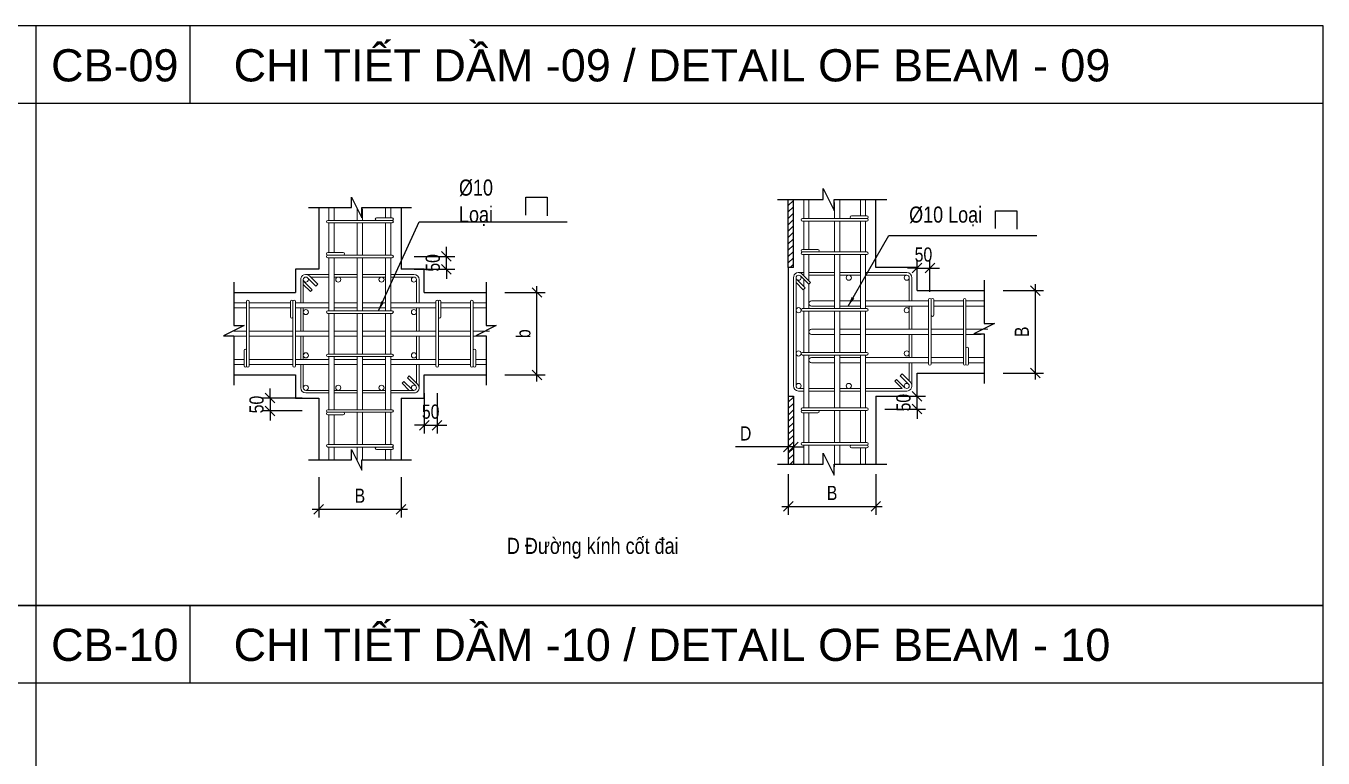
# Model space of a CAD drawing. Header units: millimetres. Extents: x -205508 to -110432, y 549193 to 571297.
# Drawn here: x -152430 to -147392, y 567713 to 570555 of the extents above; entities that cross this region are included whole.
import ezdxf

# ---------------------------------------------------------------- set-up
doc = ezdxf.new("R2010")
doc.units = ezdxf.units.MM
doc.header["$LTSCALE"] = 25
doc.header["$MEASUREMENT"] = 0
doc.header["$PDSIZE"] = 50
doc.linetypes.add('CENTER2', pattern=[28.575, 19.05, -3.175, 3.175, -3.175])
for name, color, linetype in [('AC', 200, 'Continuous'), ('NETTHAY', 2, 'Continuous'), ('textMAX', 4, 'Continuous'), ('TEXTMIN', 7, 'Continuous'), ('TRUC', 8, 'CENTER2')]:
    doc.layers.add(name, color=color, linetype=linetype)
for name, color, linetype, lineweight in [('DCE_MCZiCZac', 250, 'Continuous', 13), ('KICHTHUOC', 20, 'Continuous', 9), ('NTHUONG', 150, 'Continuous', 15)]:
    doc.layers.add(name, color=color, linetype=linetype, lineweight=lineweight)
doc.styles.add('EL-Text', font='arial.ttf')
doc.styles.add('Simplex- GCC', font='arial.ttf', dxfattribs={"width": 0.8})
doc.styles.add('vnh100', font='', dxfattribs={"width": 0.8})
doc.styles.get('vnh100').set_extended_font_data('VNI-Helve')
doc.dimstyles.new('ISO-25', dxfattribs={"dimscale": 25, "dimtxt": 2.2, "dimasz": 1.5, "dimexe": 1.3, "dimexo": 1, "dimgap": 1, "dimtad": 1, "dimdec": 0, "dimtxsty": 'Simplex- GCC', "dimblk": 'OBLIQUE', "dimcen": 2.5, "dimdle": 1, "dimclrd": 8, "dimclre": 8, "dimclrt": 7, "dimadec": 0, "dimazin": 0, "dimtfac": 1, "dimtdec": 0, "dimtix": 1, "dimtmove": 0, "dimatfit": 3, "dimfxl": 5, "dimfxlon": 1, "dimarcsym": 0})

# ---------------------------------------------------------------- blocks, each defined once
blk = doc.blocks.new('*X175')
at = {"color": 0}
for p, q in [((8158, 46890), (8258, 46990)), ((8158, 46767), (8258, 46867)), ((8158, 46643), (8258, 46743)), ((8158, 46519), (8258, 46619)), ((8158, 46395), (8258, 46495)), ((8158, 46272), (8258, 46372)), ((8158, 46148), (8258, 46248)), ((8158, 46024), (8258, 46124)), ((8158, 45900), (8258, 46000)), ((8158, 45777), (8258, 45877)), ((8196, 45690), (8258, 45753))]:
    blk.add_line(p, q, dxfattribs=at)
blk = doc.blocks.new('_Oblique')
at = {"color": 4, "linetype": 'ByBlock', "lineweight": -2}
blk.add_line((-0.5, -0.5), (0.5, 0.5), dxfattribs=at)
blk = doc.blocks.new('*D380')
at = {"layer": 'DCE_MCZiCZac', "color": 8, "lineweight": -2, "ltscale": 20, "transparency": 16777216}
for p, q in [((-151292.8, 568803.7), (-151292.8, 568646.2)), ((-150972.8, 568803.7), (-150972.8, 568646.2)), ((-151317.8, 568678.7), (-150947.8, 568678.7))]:
    blk.add_line(p, q, dxfattribs=at)
at = {"layer": 'Defpoints', "color": 0, "ltscale": 20, "transparency": 16777216}
for p in [(-151292.8, 568870.3), (-150972.8, 568870.3), (-150972.8, 568678.7)]:
    blk.add_point(p, dxfattribs=at)
at = {"layer": 'DCE_MCZiCZac', "color": 8, "lineweight": -2, "ltscale": 20, "transparency": 16777216, "xscale": 37.5, "yscale": 37.5, "zscale": 37.5, "rotation": 180}
blk.add_blockref('_Oblique', (-151292.8, 568678.7), dxfattribs=at)
at = {"layer": 'DCE_MCZiCZac', "color": 8, "lineweight": -2, "ltscale": 20, "transparency": 16777216, "xscale": 37.5, "yscale": 37.5, "zscale": 37.5}
blk.add_blockref('_Oblique', (-150972.8, 568678.7), dxfattribs=at)
at = {"layer": 'DCE_MCZiCZac', "color": 7, "ltscale": 20, "transparency": 16777216, "insert": (-151132.8, 568731.2), "char_height": 55, "attachment_point": 5, "style": 'Simplex- GCC'}
blk.add_mtext('B', dxfattribs=at)
blk = doc.blocks.new('*D381')
at = {"layer": 'DCE_MCZiCZac', "color": 8, "lineweight": -2, "ltscale": 20, "transparency": 16777216}
for p, q in [((-150570, 569520.3), (-150412.5, 569520.3)), ((-150445, 569175.3), (-150445, 569545.3)), ((-150570, 569200.3), (-150412.5, 569200.3))]:
    blk.add_line(p, q, dxfattribs=at)
at = {"layer": 'Defpoints', "color": 0, "ltscale": 20, "transparency": 16777216}
for p in [(-150642.8, 569520.3), (-150445, 569520.3), (-150708.6, 569200.3)]:
    blk.add_point(p, dxfattribs=at)
at = {"layer": 'DCE_MCZiCZac', "color": 8, "lineweight": -2, "ltscale": 20, "transparency": 16777216, "xscale": 37.5, "yscale": 37.5, "zscale": 37.5}
for p, rotation in [((-150445, 569520.3), 90), ((-150445, 569200.3), 270)]:
    blk.add_blockref('_Oblique', p, dxfattribs=dict(at, rotation=rotation))
at = {"layer": 'DCE_MCZiCZac', "color": 7, "ltscale": 20, "transparency": 16777216, "insert": (-150497.5, 569360.3), "char_height": 55, "attachment_point": 5, "rotation": 90, "style": 'Simplex- GCC'}
blk.add_mtext('b', dxfattribs=at)
blk = doc.blocks.new('*D382')
at = {"layer": 'DCE_MCZiCZac', "color": 8, "lineweight": -2, "ltscale": 20, "transparency": 16777216}
for p, q in [((-148509.3, 569552.6), (-148509.3, 569182.6)), ((-148634.3, 569527.6), (-148476.8, 569527.6)), ((-148634.3, 569207.6), (-148476.8, 569207.6))]:
    blk.add_line(p, q, dxfattribs=at)
at = {"layer": 'Defpoints', "color": 0, "ltscale": 20, "transparency": 16777216}
for p in [(-148708, 569527.6), (-148708, 569207.6), (-148509.3, 569207.6)]:
    blk.add_point(p, dxfattribs=at)
at = {"layer": 'DCE_MCZiCZac', "color": 8, "lineweight": -2, "ltscale": 20, "transparency": 16777216, "xscale": 37.5, "yscale": 37.5, "zscale": 37.5}
for p, rotation in [((-148509.3, 569527.6), 90), ((-148509.3, 569207.6), 270)]:
    blk.add_blockref('_Oblique', p, dxfattribs=dict(at, rotation=rotation))
at = {"layer": 'DCE_MCZiCZac', "color": 7, "ltscale": 20, "transparency": 16777216, "insert": (-148561.8, 569367.6), "char_height": 55, "attachment_point": 5, "rotation": 90, "style": 'Simplex- GCC'}
blk.add_mtext('B', dxfattribs=at)
blk = doc.blocks.new('*D383')
at = {"layer": 'DCE_MCZiCZac', "color": 8, "lineweight": -2, "ltscale": 20, "transparency": 16777216}
for p, q in [((-149468.7, 568814.6), (-149468.7, 568657.1)), ((-149128.7, 568814.6), (-149128.7, 568657.1)), ((-149493.7, 568689.6), (-149103.7, 568689.6))]:
    blk.add_line(p, q, dxfattribs=at)
at = {"layer": 'Defpoints', "color": 0, "ltscale": 20, "transparency": 16777216}
for p in [(-149468.7, 568871.2), (-149128.7, 568866.5), (-149128.7, 568689.6)]:
    blk.add_point(p, dxfattribs=at)
at = {"layer": 'DCE_MCZiCZac', "color": 8, "lineweight": -2, "ltscale": 20, "transparency": 16777216, "xscale": 37.5, "yscale": 37.5, "zscale": 37.5, "rotation": 180}
blk.add_blockref('_Oblique', (-149468.7, 568689.6), dxfattribs=at)
at = {"layer": 'DCE_MCZiCZac', "color": 8, "lineweight": -2, "ltscale": 20, "transparency": 16777216, "xscale": 37.5, "yscale": 37.5, "zscale": 37.5}
blk.add_blockref('_Oblique', (-149128.7, 568689.6), dxfattribs=at)
at = {"layer": 'DCE_MCZiCZac', "color": 7, "ltscale": 20, "transparency": 16777216, "insert": (-149298.7, 568742.1), "char_height": 55, "attachment_point": 5, "style": 'Simplex- GCC'}
blk.add_mtext('B', dxfattribs=at)
blk = doc.blocks.new('*D384')
at = {"layer": 'DCE_MCZiCZac', "color": 8, "lineweight": -2, "ltscale": 20, "transparency": 16777216}
for p, q in [((-149468.7, 568920.6), (-149674.1, 568920.6)), ((-149468.7, 568932.5), (-149468.7, 568888.1)), ((-149448.7, 568920.6), (-149468.7, 568920.6)), ((-149448.7, 568932.5), (-149448.7, 568888.1)), ((-149448.7, 568920.6), (-149411.2, 568920.6))]:
    blk.add_line(p, q, dxfattribs=at)
at = {"layer": 'Defpoints', "color": 0, "ltscale": 20, "transparency": 16777216}
for p in [(-149468.7, 568957.5), (-149448.7, 568957.5), (-149448.7, 568920.6)]:
    blk.add_point(p, dxfattribs=at)
at = {"layer": 'DCE_MCZiCZac', "color": 8, "lineweight": -2, "ltscale": 20, "transparency": 16777216, "xscale": 37.5, "yscale": 37.5, "zscale": 37.5}
blk.add_blockref('_Oblique', (-149468.7, 568920.6), dxfattribs=at)
at = {"layer": 'DCE_MCZiCZac', "color": 8, "lineweight": -2, "ltscale": 20, "transparency": 16777216, "xscale": 37.5, "yscale": 37.5, "zscale": 37.5, "rotation": 180}
blk.add_blockref('_Oblique', (-149448.7, 568920.6), dxfattribs=at)
at = {"layer": 'DCE_MCZiCZac', "color": 7, "ltscale": 20, "transparency": 16777216, "insert": (-149634.4, 568973.1), "char_height": 55, "attachment_point": 5, "style": 'Simplex- GCC'}
blk.add_mtext('D', dxfattribs=at)
blk = doc.blocks.new('*D385')
at = {"layer": 'DCE_MCZiCZac', "color": 8, "lineweight": -2, "ltscale": 20, "transparency": 16777216}
for p, q in [((-148968.7, 569552.6), (-148968.7, 569647.4)), ((-148918.7, 569522.6), (-148918.7, 569647.4)), ((-148968.7, 569614.9), (-149006.2, 569614.9)), ((-148968.7, 569614.9), (-148918.7, 569614.9)), ((-148918.7, 569614.9), (-148881.2, 569614.9))]:
    blk.add_line(p, q, dxfattribs=at)
at = {"layer": 'Defpoints', "color": 0, "ltscale": 20, "transparency": 16777216}
for p in [(-148918.7, 569614.9), (-148968.7, 569527.6), (-148918.7, 569497.6)]:
    blk.add_point(p, dxfattribs=at)
at = {"layer": 'DCE_MCZiCZac', "color": 8, "lineweight": -2, "ltscale": 20, "transparency": 16777216, "xscale": 37.5, "yscale": 37.5, "zscale": 37.5}
blk.add_blockref('_Oblique', (-148968.7, 569614.9), dxfattribs=at)
at = {"layer": 'DCE_MCZiCZac', "color": 8, "lineweight": -2, "ltscale": 20, "transparency": 16777216, "xscale": 37.5, "yscale": 37.5, "zscale": 37.5, "rotation": 180}
blk.add_blockref('_Oblique', (-148918.7, 569614.9), dxfattribs=at)
at = {"layer": 'DCE_MCZiCZac', "color": 7, "ltscale": 20, "transparency": 16777216, "insert": (-148943.7, 569667.4), "char_height": 55, "attachment_point": 5, "style": 'Simplex- GCC'}
blk.add_mtext('50', dxfattribs=at)
blk = doc.blocks.new('*D386')
at = {"layer": 'DCE_MCZiCZac', "color": 8, "lineweight": -2, "ltscale": 20, "transparency": 16777216}
for p, q in [((-148968.7, 569117.6), (-148968.7, 569155.1)), ((-149093.7, 569117.6), (-148936.2, 569117.6)), ((-148968.7, 569067.6), (-148968.7, 569117.6)), ((-149093.7, 569067.6), (-148936.2, 569067.6)), ((-148968.7, 569067.6), (-148968.7, 569030.1))]:
    blk.add_line(p, q, dxfattribs=at)
at = {"layer": 'Defpoints', "color": 0, "ltscale": 20, "transparency": 16777216}
for p in [(-149128.7, 569117.6), (-148968.7, 569117.6), (-149158.7, 569067.6)]:
    blk.add_point(p, dxfattribs=at)
at = {"layer": 'DCE_MCZiCZac', "color": 8, "lineweight": -2, "ltscale": 20, "transparency": 16777216, "xscale": 37.5, "yscale": 37.5, "zscale": 37.5}
for p, rotation in [((-148968.7, 569117.6), 270), ((-148968.7, 569067.6), 90)]:
    blk.add_blockref('_Oblique', p, dxfattribs=dict(at, rotation=rotation))
at = {"layer": 'DCE_MCZiCZac', "color": 7, "ltscale": 20, "transparency": 16777216, "insert": (-149021.2, 569092.6), "char_height": 55, "attachment_point": 5, "rotation": 90, "style": 'Simplex- GCC'}
blk.add_mtext('50', dxfattribs=at)
blk = doc.blocks.new('*D387')
at = {"layer": 'DCE_MCZiCZac', "color": 8, "lineweight": -2, "ltscale": 20, "transparency": 16777216}
for p, q in [((-150796.9, 569660.3), (-150796.9, 569697.8)), ((-150921.9, 569660.3), (-150764.4, 569660.3)), ((-150796.9, 569610.3), (-150796.9, 569660.3)), ((-150921.9, 569610.3), (-150764.4, 569610.3)), ((-150796.9, 569610.3), (-150796.9, 569572.8))]:
    blk.add_line(p, q, dxfattribs=at)
at = {"layer": 'Defpoints', "color": 0, "ltscale": 20, "transparency": 16777216}
for p in [(-151002.8, 569660.3), (-150796.9, 569660.3), (-150972.8, 569610.3)]:
    blk.add_point(p, dxfattribs=at)
at = {"layer": 'DCE_MCZiCZac', "color": 8, "lineweight": -2, "ltscale": 20, "transparency": 16777216, "xscale": 37.5, "yscale": 37.5, "zscale": 37.5}
for p, rotation in [((-150796.9, 569660.3), 270), ((-150796.9, 569610.3), 90)]:
    blk.add_blockref('_Oblique', p, dxfattribs=dict(at, rotation=rotation))
at = {"layer": 'DCE_MCZiCZac', "color": 7, "ltscale": 20, "transparency": 16777216, "insert": (-150849.4, 569635.3), "char_height": 55, "attachment_point": 5, "rotation": 90, "style": 'Simplex- GCC'}
blk.add_mtext('50', dxfattribs=at)
blk = doc.blocks.new('*D388')
at = {"layer": 'DCE_MCZiCZac', "color": 8, "lineweight": -2, "ltscale": 20, "transparency": 16777216}
for p, q in [((-150882.8, 569129.9), (-150882.8, 568972.4)), ((-150832.8, 569129.9), (-150832.8, 568972.4)), ((-150882.8, 569004.9), (-150920.3, 569004.9)), ((-150882.8, 569004.9), (-150832.8, 569004.9)), ((-150832.8, 569004.9), (-150795.3, 569004.9))]:
    blk.add_line(p, q, dxfattribs=at)
at = {"layer": 'Defpoints', "color": 0, "ltscale": 20, "transparency": 16777216}
for p in [(-150882.8, 569200.3), (-150832.8, 569230.3), (-150832.8, 569004.9)]:
    blk.add_point(p, dxfattribs=at)
at = {"layer": 'DCE_MCZiCZac', "color": 8, "lineweight": -2, "ltscale": 20, "transparency": 16777216, "xscale": 37.5, "yscale": 37.5, "zscale": 37.5}
blk.add_blockref('_Oblique', (-150882.8, 569004.9), dxfattribs=at)
at = {"layer": 'DCE_MCZiCZac', "color": 8, "lineweight": -2, "ltscale": 20, "transparency": 16777216, "xscale": 37.5, "yscale": 37.5, "zscale": 37.5, "rotation": 180}
blk.add_blockref('_Oblique', (-150832.8, 569004.9), dxfattribs=at)
at = {"layer": 'DCE_MCZiCZac', "color": 7, "ltscale": 20, "transparency": 16777216, "insert": (-150857.8, 569057.4), "char_height": 55, "attachment_point": 5, "style": 'Simplex- GCC'}
blk.add_mtext('50', dxfattribs=at)
blk = doc.blocks.new('*D389')
at = {"layer": 'DCE_MCZiCZac', "color": 8, "lineweight": -2, "ltscale": 20, "transparency": 16777216}
for p, q in [((-151481.6, 569110.3), (-151481.6, 569147.8)), ((-151356.6, 569110.3), (-151514.1, 569110.3)), ((-151481.6, 569110.3), (-151481.6, 569060.3)), ((-151356.6, 569060.3), (-151514.1, 569060.3)), ((-151481.6, 569060.3), (-151481.6, 569022.8))]:
    blk.add_line(p, q, dxfattribs=at)
at = {"layer": 'Defpoints', "color": 0, "ltscale": 20, "transparency": 16777216}
for p in [(-151292.8, 569110.3), (-151481.6, 569060.3), (-151262.8, 569060.3)]:
    blk.add_point(p, dxfattribs=at)
at = {"layer": 'DCE_MCZiCZac', "color": 8, "lineweight": -2, "ltscale": 20, "transparency": 16777216, "xscale": 37.5, "yscale": 37.5, "zscale": 37.5}
for p, rotation in [((-151481.6, 569110.3), 270), ((-151481.6, 569060.3), 90)]:
    blk.add_blockref('_Oblique', p, dxfattribs=dict(at, rotation=rotation))
at = {"layer": 'DCE_MCZiCZac', "color": 7, "ltscale": 20, "transparency": 16777216, "insert": (-151534.1, 569085.3), "char_height": 55, "attachment_point": 5, "rotation": 90, "style": 'Simplex- GCC'}
blk.add_mtext('50', dxfattribs=at)

msp = doc.modelspace()

# ---------------------------------------------------------------- linework, layer by layer
at = {"layer": 'AC', "color": 4, "ltscale": 20}
for p, q in [((-152391.5, 570555.2), (-152391.5, 561049.9)), ((-162391.5, 568305.2), (-147391.5, 568305.2))]:
    msp.add_line(p, q, dxfattribs=at)
at = {"layer": 'AC', "color": 0, "ltscale": 20}
for points in [[(-162391.5, 570255.2), (-147391.5, 570255.2), (-147391.5, 570555.2), (-162391.5, 570555.2)], [(-162391.5, 568005.2), (-147391.5, 568005.2), (-147391.5, 568305.2), (-162391.5, 568305.2)]]:
    msp.add_lwpolyline(points, close=True, dxfattribs=at)
at = {"layer": 'AC', "color": 4, "ltscale": 20}
for points in [[(-147391.5, 561041), (-147391.5, 570555.2), (-162391.5, 570555.2), (-162391.5, 561049.9), (-147404.4, 561049.9)], [(-150488.5, 569821), (-150488.5, 569889.9), (-150405.8, 569889.9), (-150405.8, 569818.2)], [(-148664.4, 569768.3), (-148664.4, 569837.3), (-148581.6, 569837.3), (-148581.6, 569765.6)]]:
    msp.add_lwpolyline(points, dxfattribs=at)
for points in [[(-152391.5, 570255.2), (-151791.5, 570255.2), (-151791.5, 570555.2), (-152391.5, 570555.2)], [(-152391.5, 568005.2), (-151791.5, 568005.2), (-151791.5, 568305.2), (-152391.5, 568305.2)]]:
    msp.add_lwpolyline(points, close=True, dxfattribs=at)
at = {"layer": 'KICHTHUOC'}
for p, q in [((-151252.8, 569850.3), (-151252.8, 569800.3)), ((-151232.8, 569850.3), (-151232.8, 569800.3)), ((-151032.8, 569850.3), (-151032.8, 569810.3)), ((-151012.8, 569850.3), (-151012.8, 569810.3)), ((-149408.7, 569881.1), (-149408.7, 569807.6)), ((-149388.7, 569881.1), (-149388.7, 569807.6)), ((-149288.7, 569870.1), (-149288.7, 569807.6)), ((-149268.7, 569878.9), (-149268.7, 569807.6)), ((-149188.7, 569881.1), (-149188.7, 569817.6)), ((-149168.7, 569881.1), (-149168.7, 569817.6)), ((-151007.8, 569800.3), (-151257.8, 569800.3)), ((-151142.8, 569848), (-151142.8, 569800.3)), ((-151122.8, 569845.5), (-151122.8, 569800.3)), ((-151007.8, 569810.3), (-151067.8, 569810.3)), ((-149163.7, 569807.6), (-149413.7, 569807.6)), ((-149163.7, 569817.6), (-149223.7, 569817.6)), ((-151007.8, 569790.3), (-151257.8, 569790.3)), ((-151252.8, 569790.3), (-151252.8, 569675.3)), ((-151232.8, 569790.3), (-151232.8, 569675.3)), ((-151142.8, 569790.3), (-151142.8, 569665.3)), ((-151122.8, 569790.3), (-151122.8, 569665.3)), ((-151032.8, 569790.3), (-151032.8, 569665.3)), ((-151012.8, 569790.3), (-151012.8, 569665.3)), ((-149163.7, 569797.6), (-149413.7, 569797.6)), ((-149408.7, 569797.6), (-149408.7, 569687.6)), ((-149388.7, 569797.6), (-149388.7, 569687.6)), ((-149288.7, 569797.6), (-149288.7, 569677.6)), ((-149268.7, 569797.6), (-149268.7, 569677.6)), ((-149188.7, 569797.6), (-149188.7, 569677.6)), ((-149168.7, 569797.6), (-149168.7, 569677.6)), ((-151257.8, 569675.3), (-151197.8, 569675.3)), ((-151257.8, 569665.3), (-151007.8, 569665.3)), ((-151257.8, 569655.3), (-151007.8, 569655.3)), ((-151252.8, 569449.3), (-151252.8, 569655.3)), ((-151232.8, 569449.3), (-151232.8, 569655.3)), ((-151142.8, 569449.3), (-151142.8, 569655.3)), ((-151122.8, 569449.3), (-151122.8, 569655.3)), ((-151032.8, 569449.3), (-151032.8, 569655.3)), ((-151012.8, 569449.3), (-151012.8, 569655.3)), ((-149413.7, 569687.6), (-149353.7, 569687.6)), ((-149413.7, 569677.6), (-149163.7, 569677.6)), ((-149413.7, 569667.6), (-149163.7, 569667.6)), ((-149408.7, 569585.9), (-149408.7, 569667.6)), ((-149388.7, 569565.9), (-149388.7, 569667.6)), ((-149288.7, 569457.6), (-149288.7, 569667.6)), ((-149268.7, 569457.6), (-149268.7, 569667.6)), ((-149188.7, 569457.6), (-149188.7, 569667.6)), ((-149168.7, 569457.6), (-149168.7, 569667.6)), ((-149408.7, 569597.6), (-149428.7, 569597.6)), ((-149288.7, 569597.6), (-149388.7, 569597.6)), ((-149388.7, 569597.6), (-149288.7, 569597.6)), ((-149188.7, 569597.6), (-149268.7, 569597.6)), ((-149268.7, 569597.6), (-149188.7, 569597.6)), ((-149008.7, 569597.6), (-149168.7, 569597.6)), ((-151362.8, 569570.3), (-151362.8, 569480.3)), ((-151352.8, 569570.3), (-151352.8, 569480.3)), ((-151324.7, 569523.9), (-151352.8, 569552)), ((-151317.7, 569531), (-151349.9, 569563.2)), ((-151342.1, 569590.3), (-151252.8, 569590.3)), ((-151303.5, 569545.1), (-151335.7, 569577.3)), ((-151296.4, 569552.2), (-151328.6, 569584.4)), ((-151324.5, 569580.3), (-151252.8, 569580.3)), ((-151303.5, 569545.1), (-151296.4, 569552.2)), ((-151232.8, 569590.3), (-151142.8, 569590.3)), ((-151232.8, 569580.3), (-151142.8, 569580.3)), ((-151122.8, 569590.3), (-151032.8, 569590.3)), ((-151122.8, 569580.3), (-151032.8, 569580.3)), ((-151012.8, 569590.3), (-150922.8, 569590.3)), ((-151012.8, 569580.3), (-150922.8, 569580.3)), ((-150912.8, 569570.3), (-150912.8, 569480.3)), ((-150902.8, 569570.3), (-150902.8, 569480.3)), ((-149448.7, 569577.6), (-149448.7, 569157.6)), ((-149438.7, 569577.6), (-149438.7, 569157.6)), ((-149410.6, 569531.2), (-149438.7, 569559.3)), ((-149403.5, 569538.3), (-149435.7, 569570.5)), ((-149389.4, 569552.4), (-149421.6, 569584.6)), ((-149382.3, 569559.5), (-149414.5, 569591.7)), ((-149408.7, 569587.6), (-149410.4, 569587.6)), ((-149408.7, 569543.4), (-149408.7, 569571.7)), ((-149389.4, 569552.4), (-149382.3, 569559.5)), ((-149288.7, 569587.6), (-149388.7, 569587.6)), ((-149388.7, 569587.6), (-149288.7, 569587.6)), ((-149388.7, 569457.6), (-149388.7, 569553.1)), ((-149188.7, 569587.6), (-149268.7, 569587.6)), ((-149268.7, 569587.6), (-149188.7, 569587.6)), ((-149008.7, 569587.6), (-149168.7, 569587.6)), ((-148998.7, 569487.6), (-148998.7, 569577.6)), ((-148988.7, 569487.6), (-148988.7, 569577.6)), ((-151317.7, 569531), (-151324.7, 569523.9)), ((-149403.5, 569538.3), (-149410.6, 569531.2)), ((-149408.7, 569457.6), (-149408.7, 569533.1)), ((-151622.8, 569480.3), (-151572.8, 569480.3)), ((-151622.8, 569460.3), (-151572.8, 569460.3)), ((-151572.8, 569235.3), (-151572.8, 569485.3)), ((-151562.8, 569235.3), (-151562.8, 569485.3)), ((-151562.8, 569480.3), (-151402.8, 569480.3)), ((-151562.8, 569460.3), (-151402.8, 569460.3)), ((-151402.8, 569485.3), (-151402.8, 569425.3)), ((-151392.8, 569485.3), (-151392.8, 569235.3)), ((-151382.8, 569485.3), (-151382.8, 569235.3)), ((-151382.8, 569480.3), (-151252.8, 569480.3)), ((-151382.8, 569460.3), (-151252.8, 569460.3)), ((-151362.8, 569460.3), (-151362.8, 569370.3)), ((-151352.8, 569460.3), (-151352.8, 569370.3)), ((-151257.8, 569449.3), (-151007.8, 569449.3)), ((-151232.8, 569480.3), (-151142.8, 569480.3)), ((-151232.8, 569460.3), (-151142.8, 569460.3)), ((-151122.8, 569480.3), (-151032.8, 569480.3)), ((-151122.8, 569460.3), (-151032.8, 569460.3)), ((-151012.8, 569480.3), (-150837.8, 569480.3)), ((-151012.8, 569460.3), (-150837.8, 569460.3)), ((-150912.8, 569460.3), (-150912.8, 569370.3)), ((-150902.8, 569460.3), (-150902.8, 569370.3)), ((-150837.8, 569485.3), (-150837.8, 569235.3)), ((-150827.8, 569485.3), (-150827.8, 569235.3)), ((-150817.8, 569485.3), (-150817.8, 569425.3)), ((-150702.8, 569480.3), (-150817.8, 569480.3)), ((-150702.8, 569460.3), (-150817.8, 569460.3)), ((-150702.8, 569235.3), (-150702.8, 569485.3)), ((-150692.8, 569235.3), (-150692.8, 569485.3)), ((-150642.8, 569480.3), (-150692.8, 569480.3)), ((-150642.8, 569460.3), (-150692.8, 569460.3)), ((-149413.7, 569457.6), (-149163.7, 569457.6)), ((-149413.7, 569447.6), (-149163.7, 569447.6)), ((-149408.7, 569287.6), (-149408.7, 569447.6)), ((-149388.7, 569287.6), (-149388.7, 569447.6)), ((-149378.7, 569487.6), (-149288.7, 569487.6)), ((-149378.7, 569467.6), (-149288.7, 569467.6)), ((-149288.7, 569287.6), (-149288.7, 569447.6)), ((-149268.7, 569487.6), (-149188.7, 569487.6)), ((-149268.7, 569467.6), (-149188.7, 569467.6)), ((-149268.7, 569287.6), (-149268.7, 569447.6)), ((-149188.7, 569287.6), (-149188.7, 569447.6)), ((-149168.7, 569487.6), (-148923.7, 569487.6)), ((-149168.7, 569467.6), (-148923.7, 569467.6)), ((-149168.7, 569287.6), (-149168.7, 569447.6)), ((-148998.7, 569377.6), (-148998.7, 569467.6)), ((-148988.7, 569377.6), (-148988.7, 569467.6)), ((-148923.7, 569492.6), (-148923.7, 569242.6)), ((-148913.7, 569492.6), (-148913.7, 569242.6)), ((-148903.7, 569492.6), (-148903.7, 569432.6)), ((-148903.7, 569487.6), (-148788.7, 569487.6)), ((-148903.7, 569467.6), (-148788.7, 569467.6)), ((-148788.7, 569242.6), (-148788.7, 569492.6)), ((-148778.7, 569242.6), (-148778.7, 569492.6)), ((-148778.7, 569487.6), (-148708, 569487.6)), ((-148778.7, 569467.6), (-148708, 569467.6)), ((-151257.8, 569439.3), (-151007.8, 569439.3)), ((-151252.8, 569281.3), (-151252.8, 569439.3)), ((-151232.8, 569281.3), (-151232.8, 569439.3)), ((-151142.8, 569281.3), (-151142.8, 569439.3)), ((-151122.8, 569281.3), (-151122.8, 569439.3)), ((-151032.8, 569281.3), (-151032.8, 569439.3)), ((-151012.8, 569281.3), (-151012.8, 569439.3)), ((-151622.8, 569370.3), (-151572.8, 569370.3)), ((-151622.8, 569350.3), (-151572.8, 569350.3)), ((-151562.8, 569370.3), (-151392.8, 569370.3)), ((-151562.8, 569350.3), (-151392.8, 569350.3)), ((-151382.8, 569370.3), (-151252.8, 569370.3)), ((-151382.8, 569350.3), (-151252.8, 569350.3)), ((-151362.8, 569350.3), (-151362.8, 569260.3)), ((-151352.8, 569350.3), (-151352.8, 569260.3)), ((-151232.8, 569370.3), (-151142.8, 569370.3)), ((-151232.8, 569350.3), (-151142.8, 569350.3)), ((-151122.8, 569370.3), (-151032.8, 569370.3)), ((-151122.8, 569350.3), (-151032.8, 569350.3)), ((-151012.8, 569370.3), (-150837.8, 569370.3)), ((-151012.8, 569350.3), (-150837.8, 569350.3)), ((-150912.8, 569350.3), (-150912.8, 569260.3)), ((-150902.8, 569350.3), (-150902.8, 569260.3)), ((-150702.8, 569370.3), (-150827.8, 569370.3)), ((-150702.8, 569350.3), (-150827.8, 569350.3)), ((-150629, 569370.3), (-150692.8, 569370.3)), ((-150654.9, 569350.3), (-150692.8, 569350.3)), ((-149378.7, 569377.6), (-149288.7, 569377.6)), ((-149378.7, 569357.6), (-149288.7, 569357.6)), ((-149268.7, 569377.6), (-149188.7, 569377.6)), ((-149268.7, 569357.6), (-149188.7, 569357.6)), ((-149168.7, 569377.6), (-148923.7, 569377.6)), ((-149168.7, 569357.6), (-148923.7, 569357.6)), ((-148998.7, 569267.6), (-148998.7, 569357.6)), ((-148988.7, 569267.6), (-148988.7, 569357.6)), ((-148913.7, 569377.6), (-148788.7, 569377.6)), ((-148913.7, 569357.6), (-148788.7, 569357.6)), ((-148778.7, 569377.6), (-148694.2, 569377.6)), ((-148778.7, 569357.6), (-148720.1, 569357.6)), ((-151582.8, 569235.3), (-151582.8, 569295.3)), ((-150682.8, 569235.3), (-150682.8, 569295.3)), ((-148768.7, 569242.6), (-148768.7, 569302.6)), ((-151622.8, 569260.3), (-151582.8, 569260.3)), ((-151562.8, 569260.3), (-151392.8, 569260.3)), ((-151382.8, 569260.3), (-151252.8, 569260.3)), ((-151257.8, 569281.3), (-151007.8, 569281.3)), ((-151257.8, 569271.3), (-151007.8, 569271.3)), ((-151252.8, 569065.3), (-151252.8, 569271.3)), ((-151232.8, 569065.3), (-151232.8, 569271.3)), ((-151232.8, 569260.3), (-151142.8, 569260.3)), ((-151142.8, 569065.3), (-151142.8, 569271.3)), ((-151122.8, 569065.3), (-151122.8, 569271.3)), ((-151122.8, 569260.3), (-151032.8, 569260.3)), ((-151032.8, 569065.3), (-151032.8, 569271.3)), ((-151012.8, 569065.3), (-151012.8, 569271.3)), ((-151012.8, 569260.3), (-150837.8, 569260.3)), ((-150702.8, 569260.3), (-150827.8, 569260.3)), ((-150642.8, 569260.3), (-150682.8, 569260.3)), ((-149413.7, 569287.6), (-149163.7, 569287.6)), ((-149413.7, 569277.6), (-149163.7, 569277.6)), ((-149408.7, 569072.6), (-149408.7, 569277.6)), ((-149388.7, 569072.6), (-149388.7, 569277.6)), ((-149378.7, 569267.6), (-149288.7, 569267.6)), ((-149378.7, 569247.6), (-149288.7, 569247.6)), ((-149288.7, 569072.6), (-149288.7, 569277.6)), ((-149268.7, 569072.6), (-149268.7, 569277.6)), ((-149268.7, 569267.6), (-149188.7, 569267.6)), ((-149268.7, 569247.6), (-149188.7, 569247.6)), ((-149188.7, 569072.6), (-149188.7, 569277.6)), ((-149168.7, 569072.6), (-149168.7, 569277.6)), ((-149168.7, 569267.6), (-148923.7, 569267.6)), ((-149168.7, 569247.6), (-148923.7, 569247.6)), ((-148998.7, 569175.9), (-148998.7, 569247.6)), ((-148988.7, 569157.6), (-148988.7, 569247.6)), ((-148913.7, 569267.6), (-148788.7, 569267.6)), ((-148913.7, 569247.6), (-148788.7, 569247.6)), ((-148768.7, 569267.6), (-148708, 569267.6)), ((-148768.7, 569247.6), (-148708, 569247.6)), ((-151622.8, 569240.3), (-151582.8, 569240.3)), ((-151562.8, 569240.3), (-151392.8, 569240.3)), ((-151382.8, 569240.3), (-151252.8, 569240.3)), ((-151362.8, 569240.3), (-151362.8, 569150.3)), ((-151352.8, 569240.3), (-151352.8, 569150.3)), ((-151232.8, 569240.3), (-151142.8, 569240.3)), ((-151122.8, 569240.3), (-151032.8, 569240.3)), ((-151012.8, 569240.3), (-150837.8, 569240.3)), ((-150948, 569189.6), (-150940.9, 569196.6)), ((-150940.9, 569196.6), (-150908.7, 569164.4)), ((-150912.8, 569240.3), (-150912.8, 569168.5)), ((-150902.8, 569240.3), (-150902.8, 569150.3)), ((-150702.8, 569240.3), (-150827.8, 569240.3)), ((-150642.8, 569240.3), (-150682.8, 569240.3)), ((-149033.8, 569196.9), (-149026.8, 569203.9)), ((-149033.8, 569196.9), (-149001.6, 569164.7)), ((-149026.8, 569204), (-148994.6, 569171.7)), ((-150962.1, 569175.4), (-150969.2, 569168.3)), ((-150969.2, 569168.3), (-150941.1, 569140.3)), ((-150962.1, 569175.4), (-150929.9, 569143.2)), ((-150948, 569189.6), (-150915.7, 569157.3)), ((-149428.7, 569147.6), (-149408.7, 569147.6)), ((-149288.7, 569147.6), (-149388.7, 569147.6)), ((-149188.7, 569147.6), (-149268.7, 569147.6)), ((-149027, 569147.6), (-149168.7, 569147.6)), ((-149048, 569182.7), (-149055, 569175.6)), ((-149055, 569175.6), (-149027, 569147.6)), ((-149048, 569182.7), (-149015.7, 569150.5)), ((-151252.8, 569140.3), (-151342.8, 569140.3)), ((-151252.8, 569130.3), (-151342.8, 569130.3)), ((-151142.8, 569140.3), (-151232.8, 569140.3)), ((-151142.8, 569130.3), (-151232.8, 569130.3)), ((-151032.8, 569140.3), (-151122.8, 569140.3)), ((-151032.8, 569130.3), (-151122.8, 569130.3)), ((-150922.8, 569140.3), (-151012.8, 569140.3)), ((-150922.8, 569130.3), (-151012.8, 569130.3)), ((-149428.7, 569137.6), (-149408.7, 569137.6)), ((-149288.7, 569137.6), (-149388.7, 569137.6)), ((-149188.7, 569137.6), (-149268.7, 569137.6)), ((-149008.7, 569137.6), (-149168.7, 569137.6)), ((-151257.8, 569065.3), (-151007.8, 569065.3)), ((-151257.8, 569055.3), (-151007.8, 569055.3)), ((-151257.8, 569045.3), (-151197.8, 569045.3)), ((-151252.8, 568930.3), (-151252.8, 569045.3)), ((-151232.8, 568930.3), (-151232.8, 569045.3)), ((-151142.8, 568930.3), (-151142.8, 569055.3)), ((-151122.8, 568930.3), (-151122.8, 569055.3)), ((-151032.8, 568930.3), (-151032.8, 569055.3)), ((-151012.8, 568930.3), (-151012.8, 569055.3)), ((-149413.7, 569072.6), (-149163.7, 569072.6)), ((-149413.7, 569062.6), (-149163.7, 569062.6)), ((-149413.7, 569052.6), (-149353.7, 569052.6)), ((-149408.7, 568937.6), (-149408.7, 569052.6)), ((-149388.7, 568937.6), (-149388.7, 569052.6)), ((-149288.7, 568937.6), (-149288.7, 569062.6)), ((-149268.7, 568937.6), (-149268.7, 569062.6)), ((-149188.7, 568937.6), (-149188.7, 569062.6)), ((-149168.7, 568937.6), (-149168.7, 569062.6)), ((-151007.8, 568930.3), (-151257.8, 568930.3)), ((-151007.8, 568920.3), (-151257.8, 568920.3)), ((-151252.8, 568870.3), (-151252.8, 568920.3)), ((-151232.8, 568870.3), (-151232.8, 568920.3)), ((-151142.8, 568870.3), (-151142.8, 568920.3)), ((-151122.8, 568870.3), (-151122.8, 568920.3)), ((-151007.8, 568910.3), (-151067.8, 568910.3)), ((-151032.8, 568870.3), (-151032.8, 568910.3)), ((-151012.8, 568870.3), (-151012.8, 568910.3)), ((-149163.7, 568937.6), (-149413.7, 568937.6)), ((-149163.7, 568927.6), (-149413.7, 568927.6)), ((-149408.7, 568854), (-149408.7, 568927.6)), ((-149388.7, 568854), (-149388.7, 568927.6)), ((-149288.7, 568843), (-149288.7, 568927.6)), ((-149268.7, 568851.8), (-149268.7, 568927.6)), ((-149163.7, 568917.6), (-149223.7, 568917.6)), ((-149188.7, 568854), (-149188.7, 568917.6)), ((-149168.7, 568854), (-149168.7, 568917.6))]:
    msp.add_line(p, q, dxfattribs=at)
for centre in [(-151342.8, 569570.3), (-151216.8, 569570.3), (-151048.8, 569570.3), (-150922.8, 569570.3), (-149428.7, 569577.6), (-149233.7, 569577.6), (-149008.7, 569577.6), (-151342.8, 569444.3), (-150922.8, 569444.3), (-149428.7, 569451.6), (-149008.7, 569451.6), (-151342.8, 569276.3), (-150922.8, 569276.3), (-149428.7, 569283.6), (-149008.7, 569283.6), (-151342.8, 569150.3), (-151216.8, 569150.3), (-151048.8, 569150.3), (-150922.8, 569150.3), (-149428.7, 569157.6), (-149233.7, 569157.6), (-149008.7, 569157.6)]:
    msp.add_circle(centre, 10, dxfattribs=at)
for centre, radius, start, end in [((-151257.8, 569795.3), 5, 90, 270), ((-151067.8, 569805.3), 5, 90, 270), ((-151007.8, 569805.3), 5, 270, 90), ((-151007.8, 569795.3), 5, 270, 90), ((-149413.7, 569802.6), 5, 90, 270), ((-149223.7, 569812.6), 5, 90, 270), ((-149163.7, 569812.6), 5, 270, 90), ((-149163.7, 569802.6), 5, 270, 90), ((-151257.8, 569670.3), 5, 90, 270), ((-151257.8, 569660.3), 5, 90, 270), ((-151197.8, 569670.3), 5, 270, 90), ((-151007.8, 569660.3), 5, 270, 90), ((-149413.7, 569682.6), 5, 90, 270), ((-149413.7, 569672.6), 5, 90, 270), ((-149353.7, 569682.6), 5, 270, 90), ((-149163.7, 569672.6), 5, 270, 90), ((-149428.7, 569577.6), 20, 44.9215, 180), ((-149008.7, 569577.6), 20, 0, 90), ((-151342.8, 569570.3), 20, 44.9215, 180), ((-150922.8, 569570.3), 20, 0, 90), ((-148918.7, 569492.6), 5, 0, 180), ((-148908.7, 569492.6), 5, 0, 180), ((-148783.7, 569492.6), 5, 0, 180), ((-151567.8, 569485.3), 5, 0, 180), ((-151397.8, 569485.3), 5, 0, 180), ((-151387.8, 569485.3), 5, 0, 180), ((-151257.8, 569444.3), 5, 90, 270), ((-151007.8, 569444.3), 5, 270, 90), ((-150832.8, 569485.3), 5, 0, 180), ((-150822.8, 569485.3), 5, 0, 180), ((-150697.8, 569485.3), 5, 0, 180), ((-149413.7, 569452.6), 5, 90, 270), ((-149378.7, 569477.6), 10, 90, 270), ((-149163.7, 569452.6), 5, 270, 90), ((-151397.8, 569425.3), 5, 180, 0), ((-150822.8, 569425.3), 5, 180, 0), ((-148908.7, 569432.6), 5, 180, 0), ((-149378.7, 569367.6), 10, 90, 270), ((-151577.8, 569295.3), 5, 0, 180), ((-150687.8, 569295.3), 5, 0, 180), ((-148773.7, 569302.6), 5, 0, 180), ((-151257.8, 569276.3), 5, 90, 270), ((-151007.8, 569276.3), 5, 270, 90), ((-149413.7, 569282.6), 5, 90, 270), ((-149378.7, 569257.6), 10, 90, 270), ((-149163.7, 569282.6), 5, 270, 90), ((-151577.8, 569235.3), 5, 180, 0), ((-151567.8, 569235.3), 5, 180, 0), ((-151387.8, 569235.3), 5, 180, 0), ((-150832.8, 569235.3), 5, 180, 0), ((-150697.8, 569235.3), 5, 180, 0), ((-150687.8, 569235.3), 5, 180, 0), ((-148918.7, 569242.6), 5, 180, 0), ((-148783.7, 569242.6), 5, 180, 0), ((-148773.7, 569242.6), 5, 180, 0), ((-151342.8, 569150.3), 20, 180, 270), ((-150922.8, 569150.3), 20, 270, 45.0785), ((-149428.7, 569157.6), 20, 180, 270), ((-149008.7, 569157.6), 20, 270, 45.0785), ((-151257.8, 569060.3), 5, 90, 270), ((-151257.8, 569050.3), 5, 90, 270), ((-151197.8, 569050.3), 5, 270, 90), ((-151007.8, 569060.3), 5, 270, 90), ((-149413.7, 569067.6), 5, 90, 270), ((-149413.7, 569057.6), 5, 90, 270), ((-149353.7, 569057.6), 5, 270, 90), ((-149163.7, 569067.6), 5, 270, 90), ((-151257.8, 568925.3), 5, 90, 270), ((-151067.8, 568915.3), 5, 90, 270), ((-151007.8, 568925.3), 5, 270, 90), ((-151007.8, 568915.3), 5, 270, 90), ((-149413.7, 568932.6), 5, 90, 270), ((-149223.7, 568922.6), 5, 90, 270), ((-149163.7, 568932.6), 5, 270, 90), ((-149163.7, 568922.6), 5, 270, 90)]:
    msp.add_arc(centre, radius, start, end, dxfattribs=at)
at = {"layer": 'NETTHAY'}
for p, q in [((-151292.8, 569850.3), (-151292.8, 569610.3)), ((-150972.8, 569850.3), (-150972.8, 569610.3)), ((-149468.7, 569617.6), (-149468.7, 569881.1)), ((-149448.7, 569617.6), (-149448.7, 569881.1)), ((-149128.7, 569617.6), (-149128.7, 569881.1)), ((-151382.8, 569610.3), (-151382.8, 569520.3)), ((-151292.8, 569610.3), (-151382.8, 569610.3)), ((-150882.8, 569610.3), (-150972.8, 569610.3)), ((-150882.8, 569520.3), (-150882.8, 569610.3)), ((-149468.7, 569617.6), (-149468.7, 569117.6)), ((-149448.7, 569617.6), (-149468.7, 569617.6)), ((-148968.7, 569617.6), (-149128.7, 569617.6)), ((-148968.7, 569527.6), (-148968.7, 569617.6)), ((-151622.8, 569520.3), (-151382.8, 569520.3)), ((-150882.8, 569520.3), (-150642.8, 569520.3)), ((-148968.7, 569527.6), (-148708, 569527.6)), ((-151622.8, 569200.3), (-151382.8, 569200.3)), ((-151382.8, 569200.3), (-151382.8, 569110.3)), ((-150882.8, 569110.3), (-150882.8, 569200.3)), ((-150882.8, 569200.3), (-150642.8, 569200.3)), ((-148968.7, 569117.6), (-148968.7, 569207.6)), ((-148968.7, 569207.6), (-148708, 569207.6)), ((-151382.8, 569110.3), (-151292.8, 569110.3)), ((-151292.8, 569110.3), (-151292.8, 568870.3)), ((-150972.8, 569110.3), (-150972.8, 568870.3)), ((-150972.8, 569110.3), (-150882.8, 569110.3)), ((-149468.7, 569117.6), (-149468.7, 568854)), ((-149468.7, 569117.6), (-149448.7, 569117.6)), ((-149448.7, 569117.6), (-149448.7, 568854)), ((-149128.7, 569117.6), (-149128.7, 568854)), ((-149128.7, 569117.6), (-148968.7, 569117.6))]:
    msp.add_line(p, q, dxfattribs=at)
at = {"layer": 'TRUC'}
for points in [[(-149511.2, 569881.1), (-149332.7, 569881.1), (-149332.7, 569923.6), (-149290.2, 569838.6), (-149290.2, 569881.1), (-149086.2, 569881.1)], [(-151332.8, 569850.3), (-151164.8, 569850.3), (-151164.8, 569890.3), (-151124.8, 569810.3), (-151124.8, 569850.3), (-150932.8, 569850.3)], [(-151622.8, 569560.3), (-151622.8, 569392.3), (-151582.8, 569392.3), (-151662.8, 569352.3), (-151622.8, 569352.3), (-151622.8, 569160.3)], [(-150642.8, 569560.3), (-150642.8, 569392.3), (-150602.8, 569392.3), (-150682.8, 569352.3), (-150642.8, 569352.3), (-150642.8, 569160.3)], [(-148708, 569567.6), (-148708, 569399.6), (-148668, 569399.6), (-148748, 569359.6), (-148708, 569359.6), (-148708, 569167.6)], [(-151332.8, 568870.3), (-151164.8, 568870.3), (-151164.8, 568910.3), (-151124.8, 568830.3), (-151124.8, 568870.3), (-150932.8, 568870.3)], [(-149511.2, 568854), (-149332.7, 568854), (-149332.7, 568896.5), (-149290.2, 568811.5), (-149290.2, 568854), (-149086.2, 568854)]]:
    msp.add_lwpolyline(points, dxfattribs=at)

# ---------------------------------------------------------------- block references
at = {"layer": 'NTHUONG', "xscale": 0.1999999999534339, "yscale": 0.1999999999534339, "zscale": 0.1999999999534339}
for p in [(-151100.4, 560479.5), (-151100.4, 559715.9)]:
    msp.add_blockref('*X175', p, dxfattribs=at)

# ---------------------------------------------------------------- texts
at = {"layer": 'AC', "color": 7, "ltscale": 20, "insert": (-150681.8, 569868.6), "char_height": 62.5, "width": 1, "attachment_point": 5, "style": 'vnh100'}
msp.add_mtext('Þ10 Loaïi ', dxfattribs=at)
at = {"layer": 'AC', "color": 7, "ltscale": 20, "char_height": 62.5, "attachment_point": 5, "style": 'vnh100'}
for s, insert in [('Þ10 Loaïi ', (-148857.6, 569815.9)), ('D Ñöôøng kính coát ñai', (-150228.3, 568527.2))]:
    msp.add_mtext(s, dxfattribs=dict(at, insert=insert))
at = {"layer": 'textMAX', "style": 'EL-Text'}
for s, p in [('CB-09', (-152332.3, 570339.8)), ('CB-10', (-152332.3, 568089.8))]:
    msp.add_text(s, height=125, dxfattribs=at).set_placement(p)
at = {"layer": 'TEXTMIN', "style": 'EL-Text'}
for s, p in [('CHI TIẾT DẦM -09 / DETAIL OF BEAM - 09', (-151623.1, 570339.8)), ('CHI TIẾT DẦM -10 / DETAIL OF BEAM - 10', (-151623.1, 568089.8))]:
    msp.add_text(s, height=125, dxfattribs=at).set_placement(p)

# ---------------------------------------------------------------- dimensions: what is measured, and where the dimension line sits
at = {"layer": 'DCE_MCZiCZac', "ltscale": 20}
for base, p1, p2, picture, middle in [((-150796.9, 569660.3), (-150972.8, 569610.3), (-151002.8, 569660.3), '*D387', (-150849.4, 569635.3)), ((-151481.6, 569060.3), (-151292.8, 569110.3), (-151262.8, 569060.3), '*D389', (-151534.1, 569085.3)), ((-148968.7, 569117.6), (-149158.7, 569067.6), (-149128.7, 569117.6), '*D386', (-149021.2, 569092.6))]:
    dim = msp.add_linear_dim(base=base, p1=p1, p2=p2, angle=90, dimstyle='ISO-25', dxfattribs=at)
    dim.commit()
    dim.dimension.update_dxf_attribs({"geometry": picture, "text_midpoint": middle})
for base, p1, p2, picture, middle in [((-148918.7, 569614.9), (-148968.7, 569527.6), (-148918.7, 569497.6), '*D385', (-148943.7, 569667.4)), ((-150832.8, 569004.9), (-150882.8, 569200.3), (-150832.8, 569230.3), '*D388', (-150857.8, 569057.4))]:
    dim = msp.add_linear_dim(base=base, p1=p1, p2=p2, dimstyle='ISO-25', dxfattribs=at)
    dim.commit()
    dim.dimension.update_dxf_attribs({"geometry": picture, "text_midpoint": middle})
dim = msp.add_linear_dim(base=(-148509.3, 569207.6), p1=(-148708, 569527.6), p2=(-148708, 569207.6), angle=90, text='B', dimstyle='ISO-25', dxfattribs=at)
dim.commit()
dim.dimension.update_dxf_attribs({"geometry": '*D382', "text_midpoint": (-148561.8, 569367.6)})
dim = msp.add_linear_dim(base=(-150445, 569520.3), p1=(-150708.6, 569200.3), p2=(-150642.8, 569520.3), angle=90, text='b', dimstyle='ISO-25', override={"dimtmove": 1}, dxfattribs=at)
dim.commit()
dim.dimension.update_dxf_attribs({"geometry": '*D381', "text_midpoint": (-150497.5, 569360.3)})
dim = msp.add_linear_dim(base=(-149448.7, 568920.6), p1=(-149468.7, 568957.5), p2=(-149448.7, 568957.5), text='D', dimstyle='ISO-25', dxfattribs=at)
dim.commit()
dim.dimension.update_dxf_attribs({"geometry": '*D384', "text_midpoint": (-149634.4, 568920.6), "dimtype": 160})
for base, p1, p2, picture, middle in [((-150972.8, 568678.7), (-151292.8, 568870.3), (-150972.8, 568870.3), '*D380', (-151132.8, 568731.2)), ((-149128.7, 568689.6), (-149468.7, 568871.2), (-149128.7, 568866.5), '*D383', (-149298.7, 568742.1))]:
    dim = msp.add_linear_dim(base=base, p1=p1, p2=p2, text='B', dimstyle='ISO-25', dxfattribs=at)
    dim.commit()
    dim.dimension.update_dxf_attribs({"geometry": picture, "text_midpoint": middle})

# ---------------------------------------------------------------- leaders
at = {"layer": 'AC', "color": 4, "ltscale": 20}
for points in [[(-151060.1, 569449.3), (-150902.4, 569794.5), (-150327.2, 569794.5)], [(-149236, 569467.6), (-149078.2, 569741.9), (-148503.1, 569741.9)]]:
    msp.add_leader(points, dimstyle='ISO-25', override={"dimgap": 1, "dimtad": 0}, dxfattribs=at)

doc.saveas('drawing.dxf')
